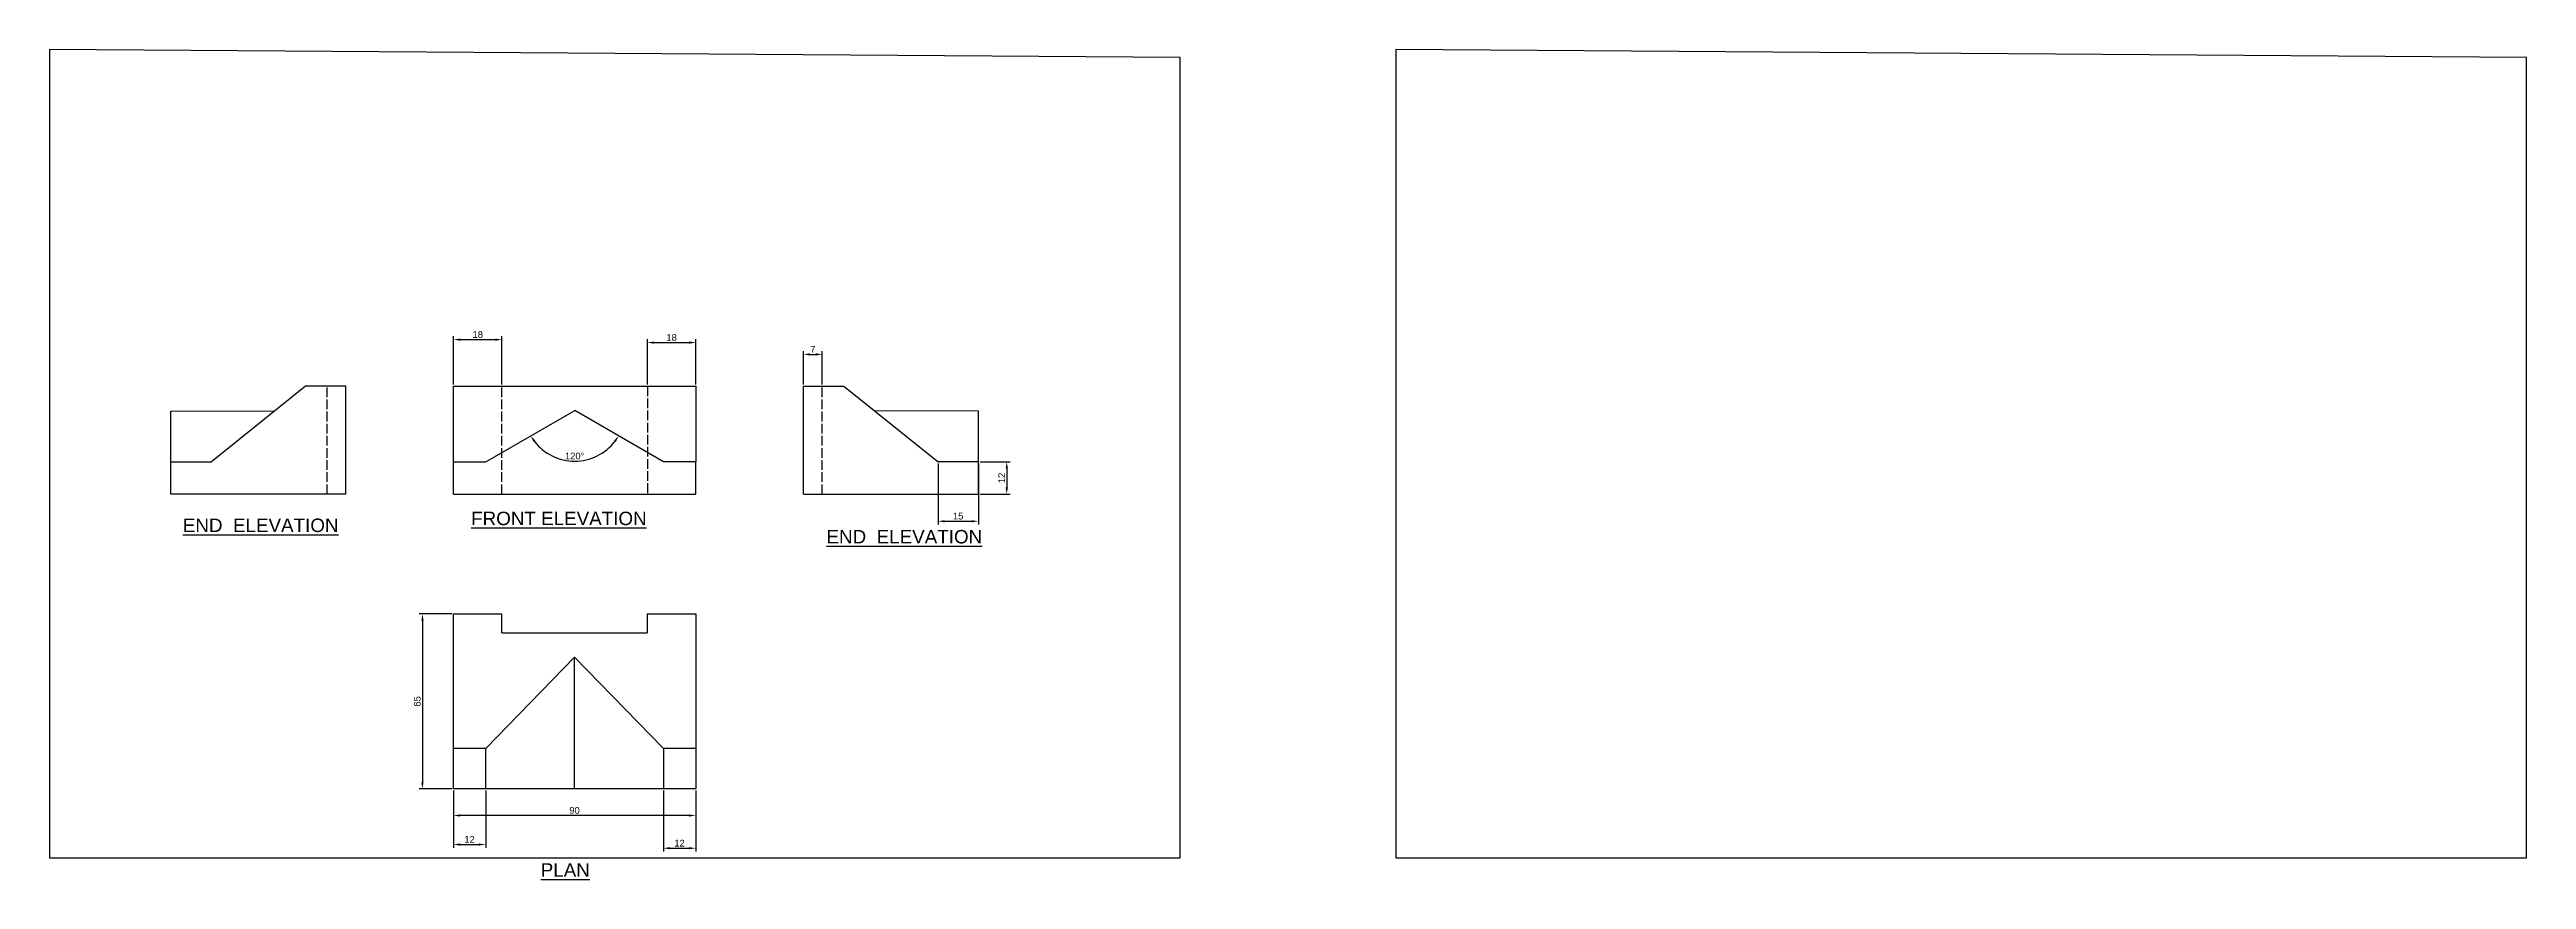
# Model space of a CAD drawing. Header units: millimetres. Extents: x 0 to 920, y -8 to 300.
import ezdxf

# ---------------------------------------------------------------- set-up
doc = ezdxf.new("R2010")
doc.units = ezdxf.units.MM
doc.linetypes.add('ACAD_ISO02W100', pattern=[15, 12, -3])
doc.linetypes.add('CENTER', pattern=[50.8, 31.75, -6.35, 6.35, -6.35])
for name, color, linetype in [('dimensions', 4, 'Continuous'), ('hidden lines', 5, 'Continuous'), ('TEXT', 7, 'Continuous')]:
    doc.layers.add(name, color=color, linetype=linetype)
doc.layers.add('solid lines', color=7, linetype='Continuous', lineweight=30)
doc.styles.get("Standard").update_dxf_attribs({"font": 'arial.ttf'})
doc.dimstyles.new('ISO-25', dxfattribs={"dimtxt": 2.5, "dimasz": 2.5, "dimexe": 1.25, "dimexo": 0.625, "dimtad": 1, "dimtxsty": 'Standard', "dimcen": 2.5, "dimadec": 0, "dimazin": 0, "dimtfac": 1, "dimtmove": 0, "dimatfit": 3, "dimfxl": 1, "dimarcsym": 0})

# ---------------------------------------------------------------- blocks, each defined once
blk = doc.blocks.new('*D1')
at = {"layer": 'Defpoints', "color": 0, "transparency": 16777216}
for p in [(150, 25.55), (240, 25.55), (150, 15.69)]:
    blk.add_point(p, dxfattribs=at)
at = {"layer": 'dimensions', "color": 0, "lineweight": -2, "transparency": 16777216}
for p, q in [((150, 24.93), (150, 14.44)), ((240, 24.93), (240, 14.44)), ((237.5, 15.69), (152.5, 15.69))]:
    blk.add_line(p, q, dxfattribs=at)
at = {"layer": 'dimensions', "color": 0, "transparency": 16777216}
for points in [[(152.5, 16.11), (152.5, 15.28), (150, 15.69)], [(237.5, 16.11), (237.5, 15.28), (240, 15.69)]]:
    blk.add_solid(points, dxfattribs=at)
at = {"layer": 'dimensions', "color": 0, "transparency": 16777216, "insert": (195, 17.6), "char_height": 2.5, "attachment_point": 5}
blk.add_mtext('90', dxfattribs=at)
blk = doc.blocks.new('*D2')
at = {"layer": 'Defpoints', "color": 0, "transparency": 16777216}
for p in [(150, 90.55), (138.51, 25.55), (150, 25.55)]:
    blk.add_point(p, dxfattribs=at)
at = {"layer": 'dimensions', "color": 0, "lineweight": -2, "transparency": 16777216}
for p, q in [((149.38, 90.55), (137.26, 90.55)), ((138.51, 88.05), (138.51, 28.05)), ((149.38, 25.55), (137.26, 25.55))]:
    blk.add_line(p, q, dxfattribs=at)
at = {"layer": 'dimensions', "color": 0, "transparency": 16777216}
for points in [[(138.09, 88.05), (138.93, 88.05), (138.51, 90.55)], [(138.09, 28.05), (138.93, 28.05), (138.51, 25.55)]]:
    blk.add_solid(points, dxfattribs=at)
at = {"layer": 'dimensions', "color": 0, "transparency": 16777216, "insert": (136.61, 58.05), "char_height": 2.5, "attachment_point": 5, "rotation": 90}
blk.add_mtext('65', dxfattribs=at)
blk = doc.blocks.new('*D3')
at = {"layer": 'Defpoints', "color": 0, "transparency": 16777216}
for p in [(168.05, 192.33), (150.05, 175), (168.05, 175)]:
    blk.add_point(p, dxfattribs=at)
at = {"layer": 'dimensions', "color": 0, "lineweight": -2, "transparency": 16777216}
for p, q in [((150.05, 175.62), (150.05, 193.58)), ((168.05, 175.62), (168.05, 193.58)), ((152.55, 192.33), (165.55, 192.33))]:
    blk.add_line(p, q, dxfattribs=at)
at = {"layer": 'dimensions', "color": 0, "transparency": 16777216}
for points in [[(152.55, 192.74), (152.55, 191.91), (150.05, 192.33)], [(165.55, 192.74), (165.55, 191.91), (168.05, 192.33)]]:
    blk.add_solid(points, dxfattribs=at)
at = {"layer": 'dimensions', "color": 0, "transparency": 16777216, "insert": (159.05, 194.23), "char_height": 2.5, "attachment_point": 5}
blk.add_mtext('18', dxfattribs=at)
blk = doc.blocks.new('*D4')
at = {"layer": 'Defpoints', "color": 0, "transparency": 16777216}
for p in [(240.05, 191.23), (222.05, 175), (240.05, 175)]:
    blk.add_point(p, dxfattribs=at)
at = {"layer": 'dimensions', "color": 0, "lineweight": -2, "transparency": 16777216}
for p, q in [((222.05, 175.62), (222.05, 192.48)), ((224.55, 191.23), (237.55, 191.23)), ((240.05, 175.62), (240.05, 192.48))]:
    blk.add_line(p, q, dxfattribs=at)
at = {"layer": 'dimensions', "color": 0, "transparency": 16777216}
for points in [[(224.55, 191.65), (224.55, 190.82), (222.05, 191.23)], [(237.55, 191.65), (237.55, 190.82), (240.05, 191.23)]]:
    blk.add_solid(points, dxfattribs=at)
at = {"layer": 'dimensions', "color": 0, "transparency": 16777216, "insert": (231.05, 193.13), "char_height": 2.5, "attachment_point": 5}
blk.add_mtext('18', dxfattribs=at)
blk = doc.blocks.new('*D6')
at = {"layer": 'Defpoints', "color": 0, "transparency": 16777216}
for p in [(287, 186.85), (280, 175), (287, 175)]:
    blk.add_point(p, dxfattribs=at)
at = {"layer": 'dimensions', "color": 0, "lineweight": -2, "transparency": 16777216}
for p, q in [((280, 175.62), (280, 188.1)), ((282.5, 186.85), (284.5, 186.85)), ((287, 175.62), (287, 188.1))]:
    blk.add_line(p, q, dxfattribs=at)
at = {"layer": 'dimensions', "color": 0, "transparency": 16777216}
for points in [[(282.5, 187.27), (282.5, 186.44), (280, 186.85)], [(284.5, 187.27), (284.5, 186.44), (287, 186.85)]]:
    blk.add_solid(points, dxfattribs=at)
at = {"layer": 'dimensions', "color": 0, "transparency": 16777216, "insert": (283.5, 188.73), "char_height": 2.5, "attachment_point": 5}
blk.add_mtext('7', dxfattribs=at)
blk = doc.blocks.new('*D7')
at = {"layer": 'Defpoints', "color": 0, "transparency": 16777216}
for p in [(345, 147), (345, 135), (355.54, 135)]:
    blk.add_point(p, dxfattribs=at)
at = {"layer": 'dimensions', "color": 0, "lineweight": -2, "transparency": 16777216}
for p, q in [((345.63, 147), (356.79, 147)), ((355.54, 144.5), (355.54, 137.5)), ((345.63, 135), (356.79, 135))]:
    blk.add_line(p, q, dxfattribs=at)
at = {"layer": 'dimensions', "color": 0, "transparency": 16777216}
for points in [[(355.12, 144.5), (355.96, 144.5), (355.54, 147)], [(355.12, 137.5), (355.96, 137.5), (355.54, 135)]]:
    blk.add_solid(points, dxfattribs=at)
at = {"layer": 'dimensions', "color": 0, "transparency": 16777216, "insert": (353.66, 141), "char_height": 2.5, "attachment_point": 5, "rotation": 90}
blk.add_mtext('12', dxfattribs=at)
blk = doc.blocks.new('*D8')
at = {"layer": 'Defpoints', "color": 0, "transparency": 16777216}
for p in [(330, 147), (345, 147), (345, 124.91)]:
    blk.add_point(p, dxfattribs=at)
at = {"layer": 'dimensions', "color": 0, "lineweight": -2, "transparency": 16777216}
for p, q in [((330, 146.37), (330, 123.66)), ((345, 146.37), (345, 123.66)), ((332.5, 124.91), (342.5, 124.91))]:
    blk.add_line(p, q, dxfattribs=at)
at = {"layer": 'dimensions', "color": 0, "transparency": 16777216}
for points in [[(332.5, 125.32), (332.5, 124.49), (330, 124.91)], [(342.5, 125.32), (342.5, 124.49), (345, 124.91)]]:
    blk.add_solid(points, dxfattribs=at)
at = {"layer": 'dimensions', "color": 0, "transparency": 16777216, "insert": (337.5, 126.81), "char_height": 2.5, "attachment_point": 5}
blk.add_mtext('15', dxfattribs=at)
blk = doc.blocks.new('*D9')
at = {"layer": 'Defpoints', "color": 0, "transparency": 16777216}
for p in [(150, 25.55), (162, 25.55), (162, 4.93)]:
    blk.add_point(p, dxfattribs=at)
at = {"layer": 'dimensions', "color": 0, "lineweight": -2, "transparency": 16777216}
for p, q in [((150, 24.93), (150, 3.68)), ((162, 24.93), (162, 3.68)), ((152.5, 4.93), (159.5, 4.93))]:
    blk.add_line(p, q, dxfattribs=at)
at = {"layer": 'dimensions', "color": 0, "transparency": 16777216}
for points in [[(152.5, 5.34), (152.5, 4.51), (150, 4.93)], [(159.5, 5.34), (159.5, 4.51), (162, 4.93)]]:
    blk.add_solid(points, dxfattribs=at)
at = {"layer": 'dimensions', "color": 0, "transparency": 16777216, "insert": (156, 6.81), "char_height": 2.5, "attachment_point": 5}
blk.add_mtext('12', dxfattribs=at)
blk = doc.blocks.new('*D10')
at = {"layer": 'Defpoints', "color": 0, "transparency": 16777216}
for p in [(228, 25.55), (240, 25.55), (240, 3.55)]:
    blk.add_point(p, dxfattribs=at)
at = {"layer": 'dimensions', "color": 0, "lineweight": -2, "transparency": 16777216}
for p, q in [((228, 24.93), (228, 2.3)), ((240, 24.93), (240, 2.3)), ((230.5, 3.55), (237.5, 3.55))]:
    blk.add_line(p, q, dxfattribs=at)
at = {"layer": 'dimensions', "color": 0, "transparency": 16777216}
for points in [[(230.5, 3.97), (230.5, 3.13), (228, 3.55)], [(237.5, 3.97), (237.5, 3.13), (240, 3.55)]]:
    blk.add_solid(points, dxfattribs=at)
at = {"layer": 'dimensions', "color": 0, "transparency": 16777216, "insert": (234, 5.43), "char_height": 2.5, "attachment_point": 5}
blk.add_mtext('12', dxfattribs=at)
blk = doc.blocks.new('*D11')
at = {"layer": 'Defpoints', "color": 0, "transparency": 16777216}
for p in [(195.05, 166.05), (195.05, 166.05), (188.61, 148.34), (162.05, 147), (228.05, 147)]:
    blk.add_point(p, dxfattribs=at)
at = {"layer": 'dimensions', "color": 0, "lineweight": -2, "transparency": 16777216}
blk.add_arc((195.05, 166.05), 18.84, 217.60685, 322.39315, dxfattribs=at)
at = {"layer": 'dimensions', "color": 0, "transparency": 16777216}
for points in [[(179.78, 154.32), (180.47, 154.78), (178.73, 156.63)], [(209.64, 154.78), (210.33, 154.32), (211.37, 156.63)]]:
    blk.add_solid(points, dxfattribs=at)
at = {"layer": 'dimensions', "color": 0, "transparency": 16777216, "insert": (195.05, 149.11), "char_height": 2.5, "attachment_point": 5}
blk.add_mtext('120°', dxfattribs=at)

msp = doc.modelspace()

# ---------------------------------------------------------------- linework, layer by layer
at = {"layer": 'hidden lines', "linetype": 'ACAD_ISO02W100', "ltscale": 0.3}
for p, q in [((103.106, 135), (103.106, 175)), ((168.053, 134.999), (168.053, 174.999)), ((222.053, 174.999), (222.053, 134.999)), ((287, 135), (287, 175))]:
    msp.add_line(p, q, dxfattribs=at)
at = {"layer": 'solid lines'}
for p, q in [((95.106, 175), (60.106, 147)), ((110.106, 175), (95.106, 175)), ((110.106, 135), (110.106, 175)), ((150.053, 146.999), (150.053, 174.999)), ((150.053, 174.999), (240.053, 174.999)), ((240.053, 174.999), (240.053, 146.999)), ((280, 135), (280, 175)), ((280, 175), (295, 175)), ((295, 175), (330, 147)), ((45.106, 165.822), (83.707, 165.881)), ((45.106, 147), (45.106, 165.822)), ((162.053, 146.999), (195.053, 166.051)), ((228.053, 146.999), (195.053, 166.051)), ((345, 165.822), (306.399, 165.881)), ((345, 147), (345, 165.822)), ((45.106, 135), (45.106, 147)), ((45.106, 147), (60.106, 147)), ((150.053, 134.999), (150.053, 146.999)), ((150.053, 146.999), (162.053, 146.999)), ((240.053, 146.999), (228.053, 146.999)), ((240.053, 134.999), (240.053, 146.999)), ((345, 147), (330, 147)), ((345, 135), (345, 147)), ((110.106, 135), (45.106, 135)), ((150.053, 134.999), (150.053, 134.999)), ((150.053, 134.999), (240.053, 134.999)), ((280, 135), (345, 135)), ((150, 90.555), (168, 90.555)), ((150, 25.555), (150, 90.555)), ((168, 83.555), (168, 90.555)), ((168, 83.555), (222, 83.555)), ((222, 90.555), (240, 90.555)), ((222, 90.555), (222, 83.555)), ((240, 90.555), (240, 25.555)), ((162, 40.555), (195, 74.445)), ((195, 74.445), (228, 40.555)), ((195, 25.555), (195, 74.445)), ((162, 40.555), (150, 40.555)), ((162, 25.555), (162, 40.555)), ((228, 40.555), (228, 25.555)), ((240, 40.555), (228, 40.555)), ((240, 25.555), (150, 25.555))]:
    msp.add_line(p, q, dxfattribs=at)
for points in [[(0, 300), (0, 0), (420, 0), (420, 297)], [(500, 300), (500, 0), (920, 0), (920, 297)]]:
    msp.add_lwpolyline(points, close=True, dxfattribs=at)

# ---------------------------------------------------------------- texts
at = {"layer": 'TEXT', "linetype": 'CENTER', "char_height": 5, "attachment_point": 1}
for s, width, heights, insert in [('\\pi20;{\\LEND  ELEVATION}', 84.36504, [23.338], (29.51, 125.914)), ('{\\LFRONT ELEVATION}', 101.38343, [0], (156.592, 128.469)), ('\\pi20;{\\LEND  ELEVATION}', 84.36504, [23.338], (268.587, 121.68)), ('{\\LPLAN}', 80, [0], (182.445, -2.033))]:
    msp.add_mtext_dynamic_manual_height_columns(s, width=width, gutter_width=12.5, heights=heights, dxfattribs=dict(at, insert=insert))

# ---------------------------------------------------------------- dimensions: what is measured, and where the dimension line sits
at = {"layer": 'dimensions'}
for base, p1, p2, picture, middle in [((168.053, 192.328), (150.053, 174.999), (168.053, 174.999), '*D3', (159.053, 194.23)), ((240.053, 191.233), (222.053, 174.999), (240.053, 174.999), '*D4', (231.053, 193.134)), ((287, 186.853), (280, 175), (287, 175), '*D6', (283.5, 188.728)), ((345, 124.907), (330, 147), (345, 147), '*D8', (337.5, 126.809)), ((150, 15.695), (240, 25.555), (150, 25.555), '*D1', (195, 17.596)), ((162, 4.927), (150, 25.555), (162, 25.555), '*D9', (156, 6.808)), ((240, 3.551), (228, 25.555), (240, 25.555), '*D10', (234, 5.431))]:
    dim = msp.add_linear_dim(base=base, p1=p1, p2=p2, dimstyle='ISO-25', dxfattribs=at)
    dim.commit()
    dim.dimension.update_dxf_attribs({"geometry": picture, "text_midpoint": middle})
dim = msp.add_angular_dim_2l(base=(188.608, 148.344), line1=((228.053, 146.999), (195.053, 166.051)), line2=((162.053, 146.999), (195.053, 166.051)), dimstyle='ISO-25', dxfattribs=at)
dim.commit()
dim.dimension.update_dxf_attribs({"geometry": '*D11', "text_midpoint": (195.053, 149.109)})
for base, p1, p2, picture, middle in [((355.539, 135), (345, 147), (345, 135), '*D7', (353.659, 141)), ((138.51, 25.555), (150, 90.555), (150, 25.555), '*D2', (136.608, 58.055))]:
    dim = msp.add_linear_dim(base=base, p1=p1, p2=p2, angle=90, dimstyle='ISO-25', dxfattribs=at)
    dim.commit()
    dim.dimension.update_dxf_attribs({"geometry": picture, "text_midpoint": middle})

doc.saveas('drawing.dxf')
